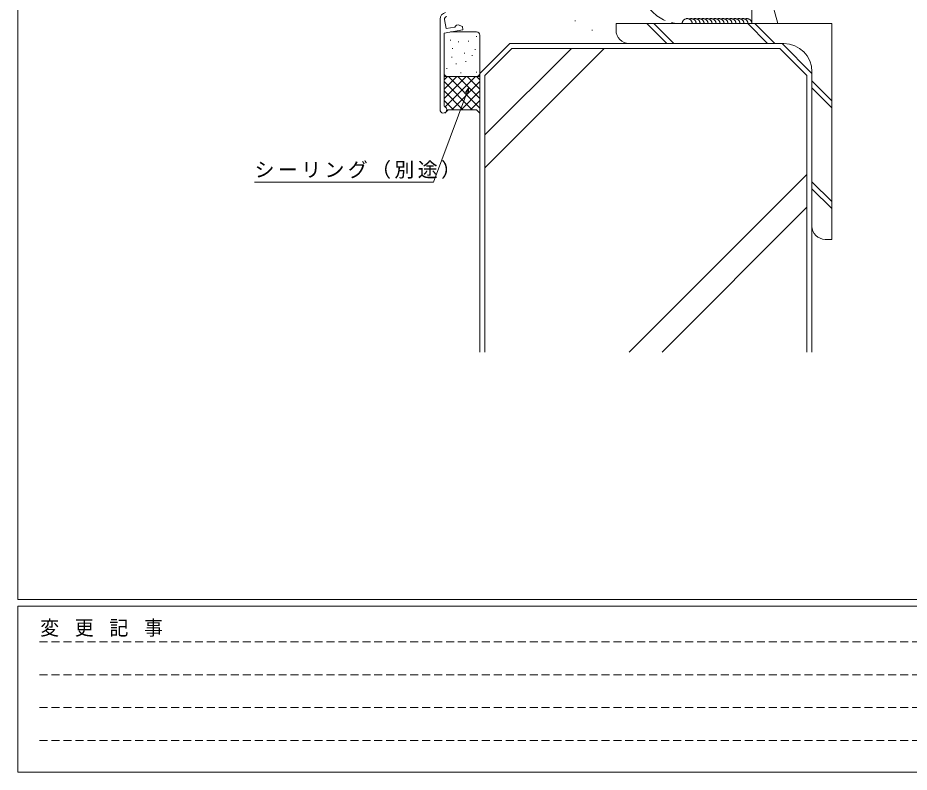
# Model space of a CAD drawing. Units: millimetres, scale not verified. Extents: x -594 to 539, y -420 to 386.
# Drawn here: x -590 to -321.5, y -420 to -192.7 of the extents above; entities that cross this region are included whole.
import ezdxf

# ---------------------------------------------------------------- set-up
doc = ezdxf.new("R2010")
doc.units = ezdxf.units.MM
doc.header["$LTSCALE"] = 2
doc.linetypes.add('DASHED1', pattern=[1.8, 1.2, -0.6])
doc.linetypes.add('DASHED3', pattern=[4, 3, -1])
for name, color, linetype, lineweight in [('0-1_YKK_ZWAK', 7, 'Continuous', 9), ('0-3_YKK_11', 7, 'Continuous', 9), ('0-6_YKK_D', 6, 'Continuous', 9), ('0-7_YSS_K', 3, 'Continuous', 9), ('0-8_YSS_KE', 3, 'Continuous', 9)]:
    doc.layers.add(name, color=color, linetype=linetype, lineweight=lineweight)
doc.styles.add('ＭＳ ゴシック', font='')
doc.styles.get('ＭＳ ゴシック').set_extended_font_data('MS Gothic')

msp = doc.modelspace()

# ---------------------------------------------------------------- linework, layer by layer
at = {"layer": '0-1_YKK_ZWAK'}
for p, q in [((-590, -368), (-590, 382)), ((510, -368), (-590, -368)), ((-590, -420), (-590, -370)), ((456, -370), (-590, -370)), ((-590, -420), (456, -420))]:
    msp.add_line(p, q, dxfattribs=at)
at = {"layer": '0-1_YKK_ZWAK', "linetype": 'DASHED1'}
for p, q in [((-583.43, -380.732), (-228.87, -380.732)), ((-583.43, -390.63), (-228.87, -390.63)), ((-583.43, -400.528), (-228.87, -400.528)), ((-583.43, -410.426), (-228.87, -410.426))]:
    msp.add_line(p, q, dxfattribs=at)
at = {"layer": '0-3_YKK_11'}
for p, q in [((-462.827, -193.093), (-462.827, -220.415)), ((-460.967, -195.961), (-461.454, -193.203)), ((-458.388, -195.506), (-460.967, -195.961)), ((-458.141, -195.234), (-458.388, -195.506)), ((-457.894, -194.962), (-458.141, -195.234)), ((-457.329, -194.862), (-457.894, -194.962)), ((-456.107, -195.307), (-457.329, -194.862)), ((-455.933, -196.292), (-456.107, -195.307)), ((-461.627, -197.296), (-455.933, -196.292)), ((-461.627, -219.215), (-461.627, -197.296)), ((-461.443, -219.491), (-461.627, -219.215))]:
    msp.add_line(p, q, dxfattribs=at)
for centre, radius, start, end in [((-460.827, -193.093), 2, 100.00034, 180.00008), ((-460.666, -193.064), 0.8, 100.0014, 190.00052), ((-461.827, -220.415), 1, 179.99992, 67.38104)]:
    msp.add_arc(centre, radius, start, end, dxfattribs=at)
at = {"layer": '0-6_YKK_D'}
for p, q in [((-455.177, -215.175), (-454.156, -213.742)), ((-454.156, -213.742), (-454.75, -215.334)), ((-454.156, -213.742), (-454.323, -215.493)), ((-454.75, -215.334), (-464.792, -242.24)), ((-464.792, -242.24), (-518.692, -242.24))]:
    msp.add_line(p, q, dxfattribs=at)
at = {"layer": '0-7_YSS_K'}
for p, q in [((-370.827, -159.955), (-361.063, -194.455)), ((-422.201, -193.608), (-422.001, -193.608)), ((-409.827, -194.455), (-409.827, -196.455)), ((-400.578, -194.455), (-394.578, -200.455)), ((-392.457, -200.455), (-398.457, -194.455)), ((-370.172, -194.455), (-364.172, -200.455)), ((-368.051, -194.455), (-362.051, -200.455)), ((-461.627, -197.955), (-461.627, -209.413)), ((-459.694, -196.955), (-451.827, -196.955)), ((-451.941, -198.367), (-451.741, -198.367)), ((-450.827, -197.955), (-450.827, -209.413)), ((-417.079, -196.434), (-416.879, -196.434)), ((-459.799, -199.467), (-459.599, -199.467)), ((-457.363, -199.938), (-457.163, -199.938)), ((-454.377, -199.703), (-454.177, -199.703)), ((-405.827, -200.455), (-359.327, -200.455)), ((-459.17, -201.981), (-458.97, -201.981)), ((-455.556, -203.317), (-455.356, -203.317)), ((-452.334, -202.217), (-452.134, -202.217)), ((-449.327, -228.004), (-423.278, -201.955)), ((-449.327, -237.904), (-413.378, -201.955)), ((-449.327, -210.076), (-441.206, -201.955)), ((-441.206, -201.955), (-360.448, -201.955)), ((-360.448, -201.955), (-352.327, -210.076)), ((-459.406, -204.575), (-459.206, -204.575)), ((-458.07, -206.618), (-457.87, -206.618)), ((-455.163, -205.832), (-454.963, -205.832)), ((-453.277, -204.103), (-453.077, -204.103)), ((-460.899, -208.032), (-460.699, -208.032)), ((-456.656, -209.29), (-456.456, -209.29)), ((-451.941, -209.054), (-451.741, -209.054)), ((-350.827, -208.955), (-350.827, -255.455)), ((-450.827, -210.413), (-461.627, -210.413)), ((-461.627, -214.242), (-457.798, -210.413)), ((-461.627, -211.413), (-460.626, -210.413)), ((-461.627, -217.07), (-454.969, -210.413)), ((-461.627, -211.928), (-453.141, -220.413)), ((-461.295, -219.567), (-452.141, -210.413)), ((-460.627, -210.413), (-451.827, -210.413)), ((-460.313, -210.413), (-450.827, -219.899)), ((-459.312, -220.413), (-450.827, -211.927)), ((-457.485, -210.413), (-450.827, -217.07)), ((-454.656, -210.413), (-450.827, -214.242)), ((-451.828, -210.413), (-450.827, -211.413)), ((-450.827, -221.413), (-450.827, -210.413)), ((-449.327, -210.076), (-449.327, -293.443)), ((-352.327, -210.076), (-352.327, -293.443)), ((-350.827, -211.679), (-344.827, -217.679)), ((-461.627, -214.756), (-455.97, -220.413)), ((-456.484, -220.413), (-450.827, -214.756)), ((-350.827, -213.8), (-344.827, -219.8)), ((-461.627, -217.584), (-458.798, -220.413)), ((-453.656, -220.413), (-450.827, -217.584)), ((-460.411, -220.413), (-461.411, -221.413)), ((-460.411, -220.413), (-451.827, -220.413)), ((-451.827, -220.413), (-450.827, -221.413)), ((-405.872, -293.443), (-352.327, -239.899)), ((-344.827, -248.084), (-350.827, -242.084)), ((-350.827, -244.206), (-344.827, -250.206)), ((-395.972, -293.443), (-352.327, -249.798)), ((-346.827, -259.455), (-344.827, -259.455))]:
    msp.add_line(p, q, dxfattribs=at)
at = {"layer": '0-7_YSS_K', "linetype": 'DASHED3'}
for q in [(-368.905, -185.455), (-390.343, -194.455)]:
    msp.add_line((-368.905, -194.455), q, dxfattribs=at)
at = {"layer": '0-7_YSS_K'}
msp.add_lwpolyline([(-344.827, -259.455), (-344.827, -194.455), (-409.827, -194.455)], dxfattribs=at)
at = {"layer": '0-7_YSS_K', "linetype": 'DASHED3'}
for centre, radius, start, end in [((-390.343, -182.455), 12, 180.00066, 270), ((-388.405, -194.455), 1.5, 0, 180), ((-387.205, -194.455), 1.5, 0, 113.57817), ((-386.005, -194.455), 1.5, 0, 113.57817), ((-384.805, -194.455), 1.5, 0, 113.57817), ((-383.605, -194.455), 1.5, 0, 113.57817), ((-382.405, -194.455), 1.5, 0, 113.57817), ((-381.205, -194.455), 1.5, 0, 113.57817), ((-380.005, -194.455), 1.5, 0, 113.57817), ((-378.805, -194.455), 1.5, 0, 113.57817), ((-377.605, -194.455), 1.5, 0, 113.57817), ((-376.405, -194.455), 1.5, 0, 113.57817), ((-375.205, -194.455), 1.5, 0, 113.57817), ((-374.005, -194.455), 1.5, 0, 113.57817), ((-372.805, -194.455), 1.5, 0, 113.57817), ((-371.605, -194.455), 1.5, 0, 113.57817), ((-370.405, -194.455), 1.5, 0, 113.57817)]:
    msp.add_arc(centre, radius, start, end, dxfattribs=at)
at = {"layer": '0-7_YSS_K'}
for centre, radius, start, end in [((-451.827, -197.955), 1, 0, 90), ((-405.827, -196.455), 4, 180, 270), ((-359.327, -208.955), 8.5, 0, 90), ((-460.627, -209.413), 1, 180, 270), ((-451.827, -209.413), 1, 270, 0), ((-346.827, -255.455), 4, 180, 270)]:
    msp.add_arc(centre, radius, start, end, dxfattribs=at)
at = {"layer": '0-8_YSS_KE'}
for p, q in [((-450.827, -209.455), (-441.827, -200.455)), ((-441.827, -200.455), (-359.827, -200.455)), ((-350.827, -209.455), (-359.827, -200.455)), ((-450.827, -209.455), (-450.827, -293.443)), ((-350.827, -209.455), (-350.827, -293.443))]:
    msp.add_line(p, q, dxfattribs=at)

# ---------------------------------------------------------------- texts
at = {"layer": '0-1_YKK_ZWAK', "insert": (-583.265, -379.209), "char_height": 4.399, "attachment_point": 7, "style": 'ＭＳ ゴシック'}
msp.add_mtext('\\T1.22;\\W0.95;変\\~更\\~記\\~事', dxfattribs=at)
at = {"layer": '0-6_YKK_D', "color": 7, "insert": (-518.692, -241.24), "char_height": 4.399, "attachment_point": 7, "style": 'ＭＳ ゴシック'}
msp.add_mtext('\\T1.17;シーリング（別途）', dxfattribs=at)

doc.saveas('drawing.dxf')
